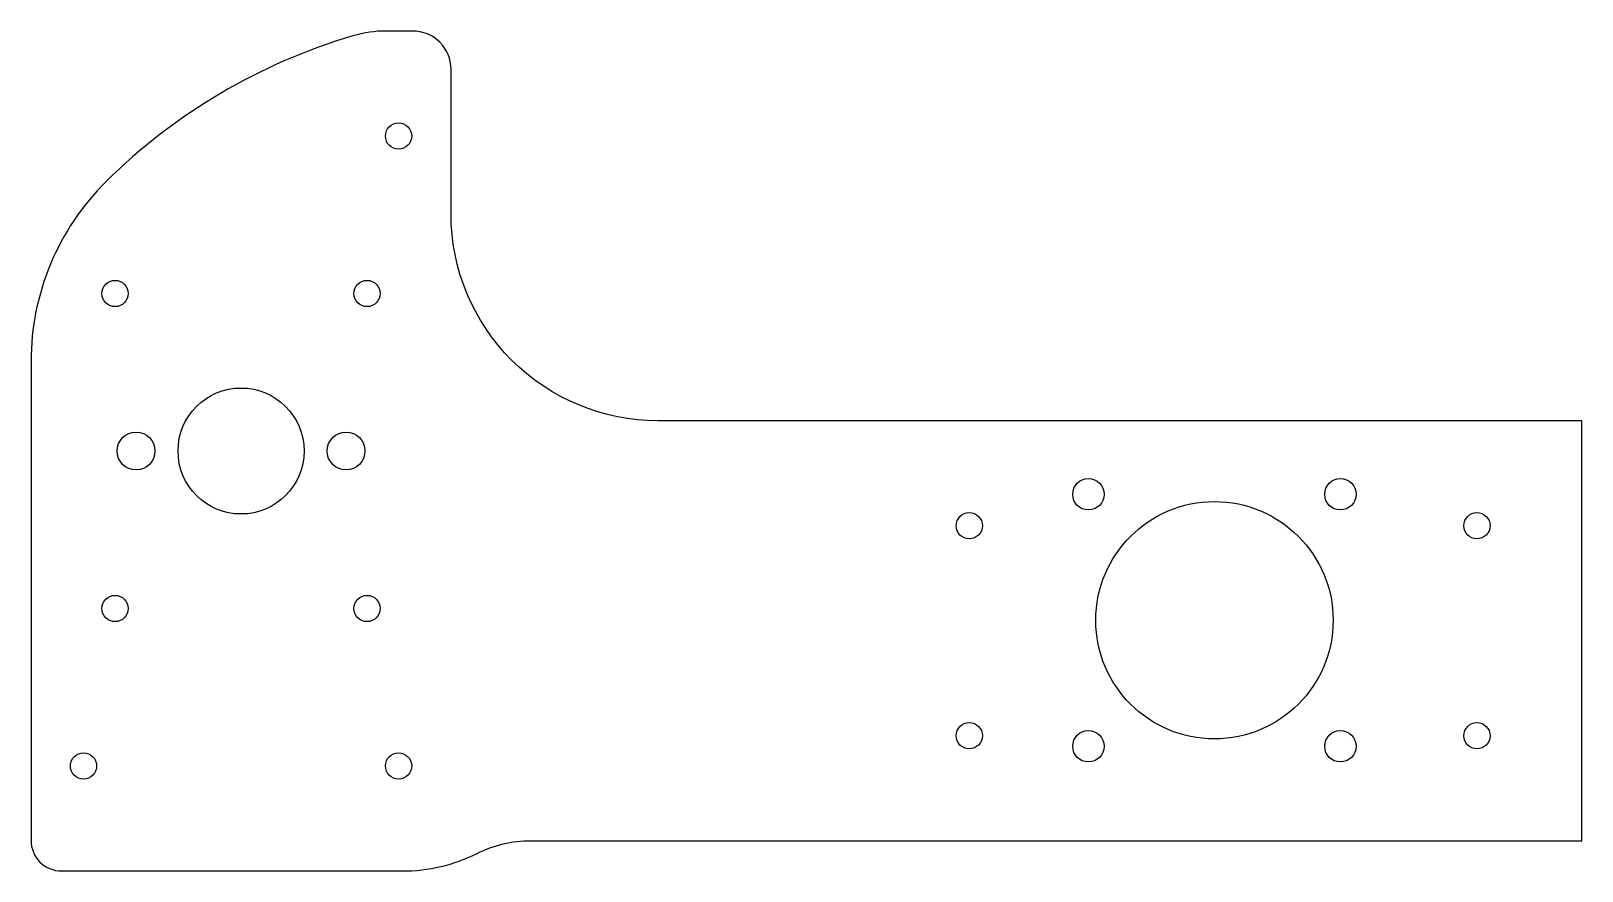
# Model space of a CAD drawing. Header units: inches. Extents: x -7.38 to 0, y -0.14 to 3.86.
import ezdxf

# ---------------------------------------------------------------- set-up
doc = ezdxf.new("R2010")
doc.units = ezdxf.units.IN
doc.layers.get('0').update_dxf_attribs({"linetype": 'CONTINUOUS'})

msp = doc.modelspace()

# ---------------------------------------------------------------- linework, layer by layer
msp.add_lwpolyline([(-5.6161, -0.1441, 0.116321), (-5.261, -0.0604, -0.116321), (-5.0051, 0), (0, 0), (0, 2), (-4.4001, 2, -0.414214), (-5.385, 2.9849), (-5.385, 3.6738, 0.414214), (-5.567, 3.8559), (-5.6913, 3.8559, 0.071764), (-5.852, 3.8327, 0.124006), (-7.0277, 3.1386, 0.200297), (-7.385, 2.2824), (-7.385, 0.0016, 0.414214), (-7.2393, -0.1441)], format="xyb", close=True)
for centre, radius in [((-5.635, 3.3559), 0.0625), ((-6.985, 2.6059), 0.0625), ((-5.785, 2.6059), 0.0625), ((-6.385, 1.8559), 0.3), ((-6.885, 1.8559), 0.09), ((-5.885, 1.8559), 0.09), ((-2.35, 1.65), 0.075), ((-1.15, 1.65), 0.075), ((-2.9175, 1.5), 0.0625), ((-1.75, 1.05), 0.565), ((-0.5, 1.5), 0.0625), ((-6.985, 1.1059), 0.0625), ((-5.785, 1.1059), 0.0625), ((-2.9175, 0.5), 0.0625), ((-2.35, 0.45), 0.075), ((-1.15, 0.45), 0.075), ((-0.5, 0.5), 0.0625), ((-7.135, 0.3559), 0.0625), ((-5.635, 0.3559), 0.0625)]:
    msp.add_circle(centre, radius)

doc.saveas('drawing.dxf')
